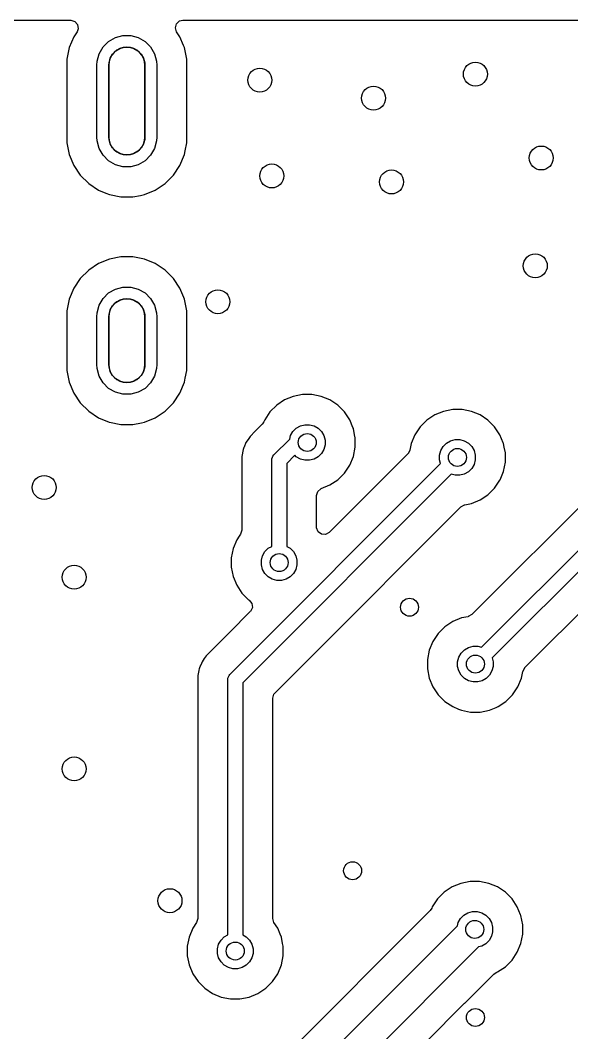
# Model space of a CAD drawing. Extents: x 2.03 to 8.88, y -5.74 to -2.97.
# Drawn here: x 7.358 to 7.721, y -3.638 to -2.972 of the extents above; entities that cross this region are included whole.
import ezdxf

# ---------------------------------------------------------------- set-up
doc = ezdxf.new("R2010")
doc.units = 0
doc.header["$MEASUREMENT"] = 0
doc.layers.add('BLACK', color=7, linetype='CONTINUOUS')

msp = doc.modelspace()

# ---------------------------------------------------------------- linework, layer by layer
at = {"layer": 'BLACK', "linetype": 'CONTINUOUS'}
for p, q in [((3.50126, -2.97246), (7.39156, -2.97246)), ((7.39156, -2.97246), (7.3942, -2.97324)), ((7.3942, -2.97324), (7.396, -2.97531)), ((7.46026, -2.97743), (7.46098, -2.97478)), ((7.46098, -2.97478), (7.46303, -2.97294)), ((7.46303, -2.97294), (7.46514, -2.97246)), ((7.46514, -2.97246), (7.73171, -2.97246)), ((7.39562, -2.98005), (7.39344, -2.98331)), ((7.39639, -2.97804), (7.39562, -2.98005)), ((7.396, -2.97531), (7.39639, -2.97804)), ((7.46108, -2.98005), (7.46026, -2.97743)), ((7.46325, -2.98331), (7.46108, -2.98005)), ((7.39344, -2.98331), (7.39047, -2.99048)), ((7.39344, -2.98331), (7.39344, -2.98331)), ((7.41273, -2.98998), (7.41636, -2.98635)), ((7.41636, -2.98635), (7.42081, -2.98378)), ((7.42081, -2.98378), (7.42578, -2.98245)), ((7.42578, -2.98245), (7.43092, -2.98245)), ((7.43092, -2.98245), (7.43588, -2.98378)), ((7.43588, -2.98378), (7.44033, -2.98635)), ((7.44033, -2.98635), (7.44396, -2.98998)), ((7.46561, -2.98901), (7.46325, -2.98331)), ((7.46325, -2.98331), (7.46325, -2.98331)), ((7.39047, -2.99048), (7.38896, -2.99809)), ((7.39047, -2.99048), (7.39047, -2.99048)), ((7.40883, -2.9994), (7.41016, -2.99444)), ((7.41016, -2.99444), (7.41273, -2.98998)), ((7.41743, -2.99745), (7.41898, -2.99478)), ((7.41898, -2.99478), (7.42116, -2.9926)), ((7.42116, -2.9926), (7.42383, -2.99106)), ((7.42383, -2.99106), (7.4268, -2.99026)), ((7.4268, -2.99026), (7.42989, -2.99026)), ((7.42989, -2.99026), (7.43287, -2.99106)), ((7.43287, -2.99106), (7.43554, -2.9926)), ((7.43554, -2.9926), (7.43772, -2.99478)), ((7.43772, -2.99478), (7.43926, -2.99745)), ((7.44396, -2.98998), (7.44653, -2.99444)), ((7.44653, -2.99444), (7.44786, -2.9994)), ((7.46622, -2.99048), (7.46561, -2.98901)), ((7.46774, -2.99809), (7.46622, -2.99048)), ((7.46622, -2.99048), (7.46622, -2.99048)), ((7.46622, -2.99048), (7.46622, -2.99048)), ((7.38896, -2.99809), (7.38896, -2.99809)), ((7.38896, -2.99809), (7.38896, -3.05309)), ((7.40866, -3.00197), (7.40883, -2.9994)), ((7.41654, -3.00197), (7.41664, -3.00043)), ((7.41664, -3.00043), (7.41743, -2.99745)), ((7.43926, -2.99745), (7.44006, -3.00043)), ((7.44006, -3.00043), (7.44016, -3.00197)), ((7.44786, -2.9994), (7.44803, -3.00197)), ((7.46774, -3.05309), (7.46774, -2.99809)), ((7.40866, -3.04921), (7.40866, -3.00197)), ((7.41654, -3.04921), (7.41654, -3.00197)), ((7.44016, -3.00197), (7.44016, -3.04921)), ((7.44803, -3.00197), (7.44803, -3.04921)), ((7.38896, -3.05309), (7.38896, -3.05309)), ((7.38896, -3.05309), (7.38896, -3.05309)), ((7.38896, -3.05309), (7.39047, -3.0607)), ((7.40883, -3.05178), (7.40866, -3.04921)), ((7.41016, -3.05675), (7.40883, -3.05178)), ((7.41664, -3.05075), (7.41654, -3.04921)), ((7.41743, -3.05373), (7.41664, -3.05075)), ((7.41898, -3.0564), (7.41743, -3.05373)), ((7.43926, -3.05373), (7.43772, -3.0564)), ((7.44006, -3.05075), (7.43926, -3.05373)), ((7.44016, -3.04921), (7.44006, -3.05075)), ((7.44786, -3.05178), (7.44653, -3.05675)), ((7.44803, -3.04921), (7.44786, -3.05178)), ((7.46672, -3.05821), (7.46774, -3.05309)), ((7.39047, -3.0607), (7.39047, -3.0607)), ((7.39047, -3.0607), (7.39344, -3.06787)), ((7.41273, -3.0612), (7.41016, -3.05675)), ((7.41636, -3.06483), (7.41273, -3.0612)), ((7.42116, -3.05858), (7.41898, -3.0564)), ((7.42383, -3.06012), (7.42116, -3.05858)), ((7.4268, -3.06092), (7.42383, -3.06012)), ((7.42989, -3.06092), (7.4268, -3.06092)), ((7.43287, -3.06012), (7.42989, -3.06092)), ((7.43554, -3.05858), (7.43287, -3.06012)), ((7.43772, -3.0564), (7.43554, -3.05858)), ((7.44396, -3.0612), (7.44033, -3.06483)), ((7.44653, -3.05675), (7.44396, -3.0612)), ((7.46325, -3.06787), (7.46622, -3.0607)), ((7.46622, -3.0607), (7.46672, -3.05821)), ((7.39344, -3.06787), (7.39344, -3.06787)), ((7.39344, -3.06787), (7.39775, -3.07432)), ((7.42081, -3.0674), (7.41636, -3.06483)), ((7.42578, -3.06873), (7.42081, -3.0674)), ((7.43588, -3.0674), (7.43092, -3.06873)), ((7.44033, -3.06483), (7.43588, -3.0674)), ((7.45894, -3.07432), (7.46325, -3.06787)), ((7.39775, -3.07432), (7.39775, -3.07432)), ((7.39775, -3.07432), (7.40324, -3.07981)), ((7.43092, -3.06873), (7.42578, -3.06873)), ((7.45346, -3.07981), (7.45894, -3.07432)), ((7.40324, -3.07981), (7.40324, -3.07981)), ((7.40324, -3.07981), (7.40969, -3.08412)), ((7.447, -3.08412), (7.45346, -3.07981)), ((7.40969, -3.08412), (7.40969, -3.08412)), ((7.40969, -3.08412), (7.41446, -3.0861)), ((7.41446, -3.0861), (7.41686, -3.08709)), ((7.41686, -3.08709), (7.41686, -3.08709)), ((7.41686, -3.08709), (7.41686, -3.08709)), ((7.41686, -3.08709), (7.42447, -3.0886)), ((7.43223, -3.0886), (7.43735, -3.08758)), ((7.43735, -3.08758), (7.43984, -3.08709)), ((7.43984, -3.08709), (7.447, -3.08412)), ((7.42447, -3.0886), (7.42447, -3.0886)), ((7.42447, -3.0886), (7.43223, -3.0886)), ((7.66155, -3.38464), (7.95485, -3.09134)), ((7.96877, -3.09134), (7.66851, -3.3916)), ((7.40969, -3.13242), (7.40324, -3.13673)), ((7.41686, -3.12945), (7.40969, -3.13242)), ((7.40969, -3.13242), (7.40969, -3.13242)), ((7.42447, -3.12793), (7.41686, -3.12945)), ((7.41686, -3.12945), (7.41686, -3.12945)), ((7.43223, -3.12793), (7.42447, -3.12793)), ((7.42447, -3.12793), (7.42447, -3.12793)), ((7.43984, -3.12945), (7.43223, -3.12793)), ((7.43223, -3.12793), (7.43223, -3.12793)), ((7.447, -3.13242), (7.43984, -3.12945)), ((7.43984, -3.12945), (7.43984, -3.12945)), ((7.45346, -3.13673), (7.447, -3.13242)), ((7.447, -3.13242), (7.447, -3.13242)), ((7.40324, -3.13673), (7.39775, -3.14221)), ((7.40324, -3.13673), (7.40324, -3.13673)), ((7.45894, -3.14221), (7.45346, -3.13673)), ((7.45346, -3.13673), (7.45346, -3.13673)), ((7.39775, -3.14221), (7.39344, -3.14866)), ((7.39775, -3.14221), (7.39775, -3.14221)), ((7.42081, -3.14914), (7.42578, -3.14781)), ((7.42578, -3.14781), (7.43092, -3.14781)), ((7.43092, -3.14781), (7.43588, -3.14914)), ((7.46325, -3.14866), (7.45894, -3.14221)), ((7.45894, -3.14221), (7.45894, -3.14221)), ((7.39344, -3.14867), (7.39047, -3.15583)), ((7.39344, -3.14866), (7.39344, -3.14867)), ((7.41273, -3.15534), (7.41636, -3.15171)), ((7.41636, -3.15171), (7.42081, -3.14914)), ((7.43588, -3.14914), (7.44033, -3.15171)), ((7.44033, -3.15171), (7.44396, -3.15534)), ((7.46325, -3.14867), (7.46325, -3.14866)), ((7.46573, -3.15465), (7.46325, -3.14867)), ((7.39047, -3.15583), (7.38896, -3.16344)), ((7.39047, -3.15583), (7.39047, -3.15583)), ((7.40883, -3.16475), (7.41016, -3.15979)), ((7.41016, -3.15979), (7.41273, -3.15534)), ((7.41743, -3.1628), (7.41898, -3.16013)), ((7.41898, -3.16013), (7.42116, -3.15795)), ((7.42116, -3.15795), (7.42383, -3.15641)), ((7.42383, -3.15641), (7.4268, -3.15561)), ((7.4268, -3.15561), (7.42989, -3.15561)), ((7.42989, -3.15561), (7.43287, -3.15641)), ((7.43287, -3.15641), (7.43554, -3.15795)), ((7.43554, -3.15795), (7.43772, -3.16013)), ((7.43772, -3.16013), (7.43926, -3.1628)), ((7.44396, -3.15534), (7.44653, -3.15979)), ((7.44653, -3.15979), (7.44786, -3.16475)), ((7.46622, -3.15583), (7.46573, -3.15465)), ((7.46774, -3.16344), (7.46622, -3.15583)), ((7.46622, -3.15583), (7.46622, -3.15583)), ((7.46622, -3.15583), (7.46622, -3.15583)), ((7.38896, -3.16344), (7.38896, -3.16344)), ((7.38896, -3.16344), (7.38896, -3.2027)), ((7.40866, -3.16732), (7.40883, -3.16475)), ((7.40866, -3.19882), (7.40866, -3.16732)), ((7.41654, -3.16732), (7.41664, -3.16578)), ((7.41654, -3.19882), (7.41654, -3.16732)), ((7.41664, -3.16578), (7.41743, -3.1628)), ((7.43926, -3.1628), (7.44006, -3.16578)), ((7.44006, -3.16578), (7.44016, -3.16732)), ((7.44016, -3.16732), (7.44016, -3.19882)), ((7.44786, -3.16475), (7.44803, -3.16732)), ((7.44803, -3.16732), (7.44803, -3.19882)), ((7.46774, -3.2027), (7.46774, -3.16344)), ((7.68999, -3.39799), (7.9219, -3.16607)), ((7.40883, -3.20139), (7.40866, -3.19882)), ((7.41664, -3.20036), (7.41654, -3.19882)), ((7.41743, -3.20334), (7.41664, -3.20036)), ((7.44006, -3.20036), (7.43926, -3.20334)), ((7.44016, -3.19882), (7.44006, -3.20036)), ((7.44803, -3.19882), (7.44786, -3.20139)), ((7.38896, -3.2027), (7.38896, -3.2027)), ((7.38896, -3.2027), (7.38896, -3.2027)), ((7.38896, -3.2027), (7.39047, -3.21031)), ((7.41016, -3.20635), (7.40883, -3.20139)), ((7.41273, -3.2108), (7.41016, -3.20635)), ((7.41898, -3.20601), (7.41743, -3.20334)), ((7.42116, -3.20819), (7.41898, -3.20601)), ((7.43772, -3.20601), (7.43554, -3.20819)), ((7.43926, -3.20334), (7.43772, -3.20601)), ((7.44653, -3.20635), (7.44396, -3.2108)), ((7.44786, -3.20139), (7.44653, -3.20635)), ((7.46622, -3.21031), (7.46675, -3.20767)), ((7.46675, -3.20767), (7.46774, -3.2027)), ((7.39047, -3.21031), (7.39047, -3.21031)), ((7.39047, -3.21031), (7.39344, -3.21748)), ((7.41636, -3.21444), (7.41273, -3.2108)), ((7.42081, -3.21701), (7.41636, -3.21444)), ((7.42383, -3.20973), (7.42116, -3.20819)), ((7.4268, -3.21053), (7.42383, -3.20973)), ((7.42989, -3.21053), (7.4268, -3.21053)), ((7.43287, -3.20973), (7.42989, -3.21053)), ((7.43554, -3.20819), (7.43287, -3.20973)), ((7.44033, -3.21444), (7.43588, -3.21701)), ((7.44396, -3.2108), (7.44033, -3.21444)), ((7.46325, -3.21748), (7.46622, -3.21031)), ((7.39344, -3.21748), (7.39344, -3.21748)), ((7.39344, -3.21748), (7.39775, -3.22393)), ((7.42578, -3.21834), (7.42081, -3.21701)), ((7.43092, -3.21834), (7.42578, -3.21834)), ((7.43588, -3.21701), (7.43092, -3.21834)), ((7.45894, -3.22393), (7.46325, -3.21748)), ((7.53774, -3.2197), (7.532, -3.22207)), ((7.54383, -3.21848), (7.53774, -3.2197)), ((7.53774, -3.2197), (7.53774, -3.2197)), ((7.55004, -3.21848), (7.54383, -3.21848)), ((7.54383, -3.21848), (7.54383, -3.21848)), ((7.55613, -3.2197), (7.55004, -3.21848)), ((7.55004, -3.21848), (7.55004, -3.21848)), ((7.56186, -3.22207), (7.55613, -3.2197)), ((7.55613, -3.2197), (7.55613, -3.2197)), ((7.39775, -3.22393), (7.39775, -3.22393)), ((7.39775, -3.22393), (7.40324, -3.22941)), ((7.45346, -3.22941), (7.45894, -3.22393)), ((7.52684, -3.22552), (7.52245, -3.22991)), ((7.532, -3.22207), (7.52684, -3.22552)), ((7.52684, -3.22552), (7.52684, -3.22552)), ((7.532, -3.22207), (7.532, -3.22207)), ((7.56702, -3.22552), (7.56186, -3.22207)), ((7.56186, -3.22207), (7.56186, -3.22207)), ((7.57141, -3.22991), (7.56702, -3.22552)), ((7.56702, -3.22552), (7.56702, -3.22552)), ((7.40324, -3.22941), (7.40324, -3.22941)), ((7.40324, -3.22941), (7.40969, -3.23373)), ((7.40969, -3.23373), (7.40969, -3.23373)), ((7.40969, -3.23373), (7.41677, -3.23666)), ((7.43984, -3.23669), (7.447, -3.23373)), ((7.447, -3.23373), (7.45346, -3.22941)), ((7.52245, -3.22991), (7.519, -3.23507)), ((7.52245, -3.22991), (7.52245, -3.22991)), ((7.57486, -3.23507), (7.57141, -3.22991)), ((7.57141, -3.22991), (7.57141, -3.22991)), ((7.63074, -3.23191), (7.62558, -3.23536)), ((7.63648, -3.22954), (7.63074, -3.23191)), ((7.63074, -3.23191), (7.63074, -3.23191)), ((7.64257, -3.22833), (7.63648, -3.22954)), ((7.63648, -3.22954), (7.63648, -3.22954)), ((7.64877, -3.22833), (7.64257, -3.22833)), ((7.64257, -3.22833), (7.64257, -3.22833)), ((7.65486, -3.22954), (7.64877, -3.22833)), ((7.64877, -3.22833), (7.64877, -3.22833)), ((7.6606, -3.23191), (7.65486, -3.22954)), ((7.65486, -3.22954), (7.65486, -3.22954)), ((7.66576, -3.23536), (7.6606, -3.23191)), ((7.6606, -3.23191), (7.6606, -3.23191)), ((7.41677, -3.23666), (7.41686, -3.23669)), ((7.41686, -3.23669), (7.41686, -3.23669)), ((7.41686, -3.23669), (7.41686, -3.23669)), ((7.41686, -3.23669), (7.42447, -3.23821)), ((7.42447, -3.23821), (7.42447, -3.23821)), ((7.42447, -3.23821), (7.43223, -3.23821)), ((7.43223, -3.23821), (7.43793, -3.23707)), ((7.43793, -3.23707), (7.43984, -3.23669)), ((7.5174, -3.23797), (7.51279, -3.24258)), ((7.51823, -3.23686), (7.5174, -3.23797)), ((7.51828, -3.23666), (7.51823, -3.23686)), ((7.51846, -3.23639), (7.51828, -3.23666)), ((7.519, -3.23507), (7.51846, -3.23639)), ((7.519, -3.23507), (7.519, -3.23507)), ((7.53756, -3.24281), (7.53974, -3.24063)), ((7.53974, -3.24063), (7.54241, -3.23909)), ((7.54241, -3.23909), (7.54539, -3.23829)), ((7.54539, -3.23829), (7.54847, -3.23829)), ((7.54847, -3.23829), (7.55145, -3.23909)), ((7.55145, -3.23909), (7.55412, -3.24063)), ((7.55412, -3.24063), (7.5563, -3.24281)), ((7.57694, -3.2401), (7.57486, -3.23507)), ((7.57486, -3.23507), (7.57486, -3.23507)), ((7.57724, -3.24081), (7.57694, -3.2401)), ((7.57805, -3.24491), (7.57724, -3.24081)), ((7.62119, -3.23975), (7.61774, -3.24491)), ((7.62558, -3.23536), (7.62119, -3.23975)), ((7.62119, -3.23975), (7.62119, -3.23975)), ((7.62558, -3.23536), (7.62558, -3.23536)), ((7.67015, -3.23975), (7.66576, -3.23536)), ((7.66576, -3.23536), (7.66576, -3.23536)), ((7.6736, -3.24491), (7.67015, -3.23975)), ((7.67015, -3.23975), (7.67015, -3.23975)), ((7.50936, -3.24601), (7.50802, -3.24801)), ((7.51279, -3.24258), (7.50936, -3.24601)), ((7.51279, -3.24258), (7.51279, -3.24258)), ((7.51279, -3.24258), (7.51279, -3.24258)), ((7.51279, -3.24258), (7.51279, -3.24258)), ((7.53539, -3.24785), (7.53602, -3.24548)), ((7.53602, -3.24548), (7.53756, -3.24281)), ((7.5563, -3.24281), (7.55784, -3.24548)), ((7.55784, -3.24548), (7.55864, -3.24846)), ((7.57845, -3.2469), (7.57805, -3.24491)), ((7.57845, -3.2531), (7.57845, -3.2469)), ((7.57845, -3.2469), (7.57845, -3.2469)), ((7.57845, -3.2469), (7.57845, -3.2469)), ((7.61774, -3.24491), (7.61536, -3.25065)), ((7.61774, -3.24491), (7.61774, -3.24491)), ((7.77178, -3.24654), (7.65517, -3.36316)), ((7.67577, -3.25015), (7.6736, -3.24491)), ((7.6736, -3.24491), (7.6736, -3.24491)), ((7.50532, -3.2533), (7.50481, -3.25452)), ((7.5054, -3.2531), (7.50532, -3.2533)), ((7.50532, -3.2533), (7.50532, -3.2533)), ((7.50667, -3.25004), (7.5054, -3.2531)), ((7.50802, -3.24801), (7.50667, -3.25004)), ((7.52501, -3.25822), (7.53539, -3.24785)), ((7.55864, -3.25154), (7.55784, -3.25452)), ((7.55864, -3.24846), (7.55864, -3.25154)), ((7.57724, -3.25919), (7.57845, -3.2531)), ((7.61536, -3.25065), (7.61449, -3.25503)), ((7.61536, -3.25065), (7.61536, -3.25065)), ((7.63476, -3.25532), (7.6363, -3.25265)), ((7.6363, -3.25265), (7.63848, -3.25047)), ((7.63848, -3.25047), (7.64115, -3.24893)), ((7.64115, -3.24893), (7.64413, -3.24813)), ((7.64413, -3.24813), (7.64721, -3.24813)), ((7.64721, -3.24813), (7.65019, -3.24893)), ((7.65019, -3.24893), (7.65286, -3.25047)), ((7.65286, -3.25047), (7.65504, -3.25265)), ((7.65504, -3.25265), (7.65658, -3.25532)), ((7.67597, -3.25065), (7.67577, -3.25015)), ((7.67646, -3.25308), (7.67597, -3.25065)), ((7.67718, -3.25674), (7.67646, -3.25308)), ((7.50481, -3.25452), (7.50387, -3.25928)), ((7.50387, -3.25928), (7.50387, -3.30759)), ((7.50481, -3.25452), (7.50481, -3.25452)), ((7.52357, -3.2617), (7.52367, -3.26074)), ((7.52367, -3.26074), (7.52369, -3.26068)), ((7.52369, -3.26068), (7.5241, -3.25969)), ((7.5241, -3.25969), (7.5244, -3.25897)), ((7.5244, -3.25897), (7.52501, -3.25822)), ((7.5244, -3.25897), (7.5244, -3.25897)), ((7.53876, -3.25839), (7.53341, -3.26374)), ((7.53974, -3.25937), (7.53876, -3.25839)), ((7.54241, -3.26091), (7.53974, -3.25937)), ((7.54539, -3.26171), (7.54241, -3.26091)), ((7.55145, -3.26091), (7.54847, -3.26171)), ((7.55412, -3.25937), (7.55145, -3.26091)), ((7.5563, -3.25719), (7.55412, -3.25937)), ((7.55784, -3.25452), (7.5563, -3.25719)), ((7.61316, -3.25753), (7.56145, -3.30923)), ((7.57486, -3.26493), (7.57724, -3.25919)), ((7.61322, -3.25747), (7.61316, -3.25753)), ((7.61449, -3.25503), (7.61322, -3.25747)), ((7.63396, -3.2583), (7.63476, -3.25532)), ((7.63396, -3.26138), (7.63396, -3.2583)), ((7.65658, -3.25532), (7.65738, -3.2583)), ((7.65738, -3.2583), (7.65738, -3.26138)), ((7.67718, -3.25674), (7.67718, -3.25674)), ((7.67718, -3.26295), (7.67718, -3.25674)), ((7.67718, -3.25674), (7.67718, -3.25674)), ((7.49613, -3.40243), (7.63464, -3.26391)), ((7.52357, -3.31826), (7.52357, -3.2617)), ((7.53341, -3.26374), (7.53341, -3.31826)), ((7.54847, -3.26171), (7.54539, -3.26171)), ((7.57141, -3.27009), (7.57486, -3.26493)), ((7.63464, -3.26391), (7.63396, -3.26138)), ((7.65504, -3.26703), (7.65286, -3.26921)), ((7.65658, -3.26436), (7.65504, -3.26703)), ((7.65738, -3.26138), (7.65658, -3.26436)), ((7.67597, -3.26904), (7.67718, -3.26295)), ((7.6416, -3.27087), (7.50453, -3.40794)), ((7.56702, -3.27448), (7.57141, -3.27009)), ((7.64413, -3.27155), (7.6416, -3.27087)), ((7.64721, -3.27155), (7.64413, -3.27155)), ((7.65019, -3.27075), (7.64721, -3.27155)), ((7.65286, -3.26921), (7.65019, -3.27075)), ((7.67372, -3.27448), (7.67461, -3.27232)), ((7.67461, -3.27232), (7.67597, -3.26904)), ((7.55389, -3.28217), (7.55597, -3.28037)), ((7.55597, -3.28037), (7.55613, -3.2803)), ((7.55613, -3.2803), (7.56186, -3.27793)), ((7.56186, -3.27793), (7.56702, -3.27448)), ((7.66576, -3.28432), (7.67015, -3.27993)), ((7.67015, -3.27993), (7.6736, -3.27477)), ((7.6736, -3.27477), (7.67372, -3.27448)), ((7.55312, -3.28481), (7.55389, -3.28217)), ((7.55312, -3.30578), (7.55312, -3.28481)), ((7.6606, -3.28777), (7.66576, -3.28432)), ((7.54777, -3.39257), (7.64798, -3.29235)), ((7.64798, -3.29235), (7.6504, -3.29104)), ((7.6504, -3.29104), (7.65048, -3.29102)), ((7.65048, -3.29102), (7.65486, -3.29015)), ((7.65486, -3.29015), (7.6606, -3.28777)), ((7.50387, -3.30759), (7.50309, -3.31023)), ((7.55313, -3.30613), (7.55312, -3.30578)), ((7.55409, -3.30871), (7.55313, -3.30613)), ((7.50056, -3.31401), (7.49819, -3.31975)), ((7.50223, -3.31153), (7.50056, -3.31401)), ((7.50056, -3.31401), (7.50056, -3.31401)), ((7.50305, -3.3103), (7.50223, -3.31153)), ((7.50309, -3.31023), (7.50305, -3.3103)), ((7.55629, -3.31035), (7.55409, -3.30871)), ((7.55904, -3.31055), (7.55629, -3.31035)), ((7.56145, -3.30923), (7.55904, -3.31055)), ((7.49819, -3.31975), (7.49698, -3.32584)), ((7.49819, -3.31975), (7.49819, -3.31975)), ((7.51912, -3.32175), (7.5213, -3.31957)), ((7.5213, -3.31957), (7.52357, -3.31826)), ((7.53341, -3.31826), (7.53568, -3.31957)), ((7.53568, -3.31957), (7.53786, -3.32175)), ((7.49698, -3.32584), (7.49698, -3.33204)), ((7.51678, -3.3274), (7.51758, -3.32442)), ((7.51678, -3.33048), (7.51678, -3.3274)), ((7.51758, -3.32442), (7.51912, -3.32175)), ((7.53786, -3.32175), (7.53941, -3.32442)), ((7.53941, -3.32442), (7.5402, -3.3274)), ((7.5402, -3.3274), (7.5402, -3.33048)), ((7.49698, -3.33204), (7.49819, -3.33813)), ((7.51758, -3.33346), (7.51678, -3.33048)), ((7.51912, -3.33613), (7.51758, -3.33346)), ((7.53941, -3.33346), (7.53786, -3.33613)), ((7.5402, -3.33048), (7.53941, -3.33346)), ((7.49819, -3.33813), (7.49819, -3.33813)), ((7.49819, -3.33813), (7.50056, -3.34387)), ((7.5213, -3.33831), (7.51912, -3.33613)), ((7.52397, -3.33985), (7.5213, -3.33831)), ((7.52695, -3.34065), (7.52397, -3.33985)), ((7.53003, -3.34065), (7.52695, -3.34065)), ((7.53301, -3.33985), (7.53003, -3.34065)), ((7.53568, -3.33831), (7.53301, -3.33985)), ((7.53786, -3.33613), (7.53568, -3.33831)), ((7.50056, -3.34387), (7.50056, -3.34387)), ((7.50056, -3.34387), (7.50401, -3.34903)), ((7.50401, -3.34903), (7.50401, -3.34903)), ((7.50401, -3.34903), (7.5084, -3.35342)), ((7.5084, -3.35342), (7.5084, -3.35342)), ((7.5084, -3.35342), (7.5084, -3.35342)), ((7.5084, -3.35342), (7.50877, -3.35367)), ((7.50877, -3.35367), (7.51053, -3.35578)), ((7.51088, -3.35851), (7.50969, -3.36099)), ((7.51053, -3.35578), (7.51088, -3.35851)), ((7.50951, -3.36118), (7.49581, -3.37487)), ((7.50969, -3.36099), (7.50951, -3.36118)), ((7.64829, -3.36536), (7.64255, -3.36774)), ((7.65267, -3.36449), (7.64829, -3.36536)), ((7.64829, -3.36536), (7.64829, -3.36536)), ((7.65275, -3.36448), (7.65267, -3.36449)), ((7.65517, -3.36316), (7.65275, -3.36448)), ((7.63739, -3.37119), (7.633, -3.37558)), ((7.64255, -3.36774), (7.63739, -3.37119)), ((7.63739, -3.37119), (7.63739, -3.37119)), ((7.64255, -3.36774), (7.64255, -3.36774)), ((7.49581, -3.37487), (7.48391, -3.38678)), ((7.62955, -3.38074), (7.62718, -3.38648)), ((7.633, -3.37558), (7.62955, -3.38074)), ((7.62955, -3.38074), (7.62955, -3.38074)), ((7.633, -3.37558), (7.633, -3.37558)), ((7.48391, -3.38678), (7.48292, -3.38776)), ((7.48391, -3.38678), (7.48391, -3.38678)), ((7.62718, -3.38648), (7.62596, -3.39257)), ((7.62718, -3.38648), (7.62718, -3.38648)), ((7.64811, -3.38848), (7.65029, -3.3863)), ((7.65029, -3.3863), (7.65296, -3.38476)), ((7.65296, -3.38476), (7.65594, -3.38396)), ((7.65594, -3.38396), (7.65902, -3.38396)), ((7.65902, -3.38396), (7.66155, -3.38464)), ((7.47923, -3.39208), (7.47778, -3.39424)), ((7.48048, -3.39021), (7.47923, -3.39208)), ((7.47923, -3.39208), (7.47923, -3.39208)), ((7.48292, -3.38776), (7.48048, -3.39021)), ((7.52566, -3.41468), (7.54777, -3.39257)), ((7.62596, -3.39257), (7.62596, -3.39877)), ((7.64577, -3.39413), (7.64657, -3.39115)), ((7.64577, -3.39721), (7.64577, -3.39413)), ((7.64657, -3.39115), (7.64811, -3.38848)), ((7.66851, -3.3916), (7.66919, -3.39413)), ((7.66919, -3.39413), (7.66919, -3.39721)), ((7.47569, -3.39991), (7.47505, -3.40314)), ((7.47575, -3.39959), (7.47569, -3.39991)), ((7.47569, -3.39991), (7.47569, -3.39991)), ((7.47593, -3.39872), (7.47575, -3.39959)), ((7.47687, -3.39645), (7.47593, -3.39872)), ((7.47693, -3.39631), (7.47687, -3.39645)), ((7.47778, -3.39424), (7.47693, -3.39631)), ((7.47778, -3.39424), (7.47778, -3.39424)), ((7.62596, -3.39877), (7.62718, -3.40486)), ((7.64657, -3.40019), (7.64577, -3.39721)), ((7.64811, -3.40286), (7.64657, -3.40019)), ((7.66839, -3.40019), (7.66685, -3.40286)), ((7.66919, -3.39721), (7.66839, -3.40019)), ((7.68778, -3.40486), (7.68866, -3.40048)), ((7.68866, -3.40048), (7.68993, -3.39805)), ((7.68993, -3.39805), (7.68999, -3.39799)), ((7.47505, -3.40314), (7.47498, -3.40348)), ((7.47498, -3.40348), (7.47498, -3.5629)), ((7.47505, -3.40314), (7.47505, -3.40314)), ((7.49469, -3.40591), (7.49478, -3.40495)), ((7.49469, -3.57357), (7.49469, -3.40591)), ((7.49478, -3.40495), (7.49551, -3.40317)), ((7.49551, -3.40317), (7.49613, -3.40243)), ((7.49551, -3.40317), (7.49551, -3.40317)), ((7.62718, -3.40486), (7.62718, -3.40486)), ((7.62718, -3.40486), (7.62955, -3.4106)), ((7.65029, -3.40504), (7.64811, -3.40286)), ((7.65296, -3.40658), (7.65029, -3.40504)), ((7.65594, -3.40738), (7.65296, -3.40658)), ((7.65902, -3.40738), (7.65594, -3.40738)), ((7.662, -3.40658), (7.65902, -3.40738)), ((7.66467, -3.40504), (7.662, -3.40658)), ((7.66685, -3.40286), (7.66467, -3.40504)), ((7.68541, -3.4106), (7.68778, -3.40486)), ((7.50453, -3.40794), (7.50453, -3.57357)), ((7.62955, -3.4106), (7.62955, -3.4106)), ((7.62955, -3.4106), (7.633, -3.41576)), ((7.68196, -3.41576), (7.68541, -3.4106)), ((7.52423, -3.41813), (7.52501, -3.41549)), ((7.52423, -3.5629), (7.52423, -3.41813)), ((7.52501, -3.41549), (7.52566, -3.41468)), ((7.633, -3.41576), (7.633, -3.41576)), ((7.633, -3.41576), (7.63739, -3.42015)), ((7.63739, -3.42015), (7.63739, -3.42015)), ((7.63739, -3.42015), (7.64255, -3.4236)), ((7.67241, -3.4236), (7.67757, -3.42015)), ((7.67757, -3.42015), (7.68196, -3.41576)), ((7.64255, -3.4236), (7.64255, -3.4236)), ((7.64255, -3.4236), (7.64636, -3.42518)), ((7.64636, -3.42518), (7.64829, -3.42597)), ((7.64829, -3.42597), (7.65418, -3.42715)), ((7.65418, -3.42715), (7.65438, -3.42719)), ((7.65438, -3.42719), (7.65438, -3.42719)), ((7.65438, -3.42719), (7.65438, -3.42719)), ((7.65438, -3.42719), (7.66058, -3.42719)), ((7.66058, -3.42719), (7.66667, -3.42597)), ((7.66058, -3.42719), (7.66058, -3.42719)), ((7.66667, -3.42597), (7.67111, -3.42414)), ((7.67111, -3.42414), (7.67241, -3.4236)), ((7.67241, -3.4236), (7.67241, -3.4236)), ((7.67241, -3.4236), (7.67241, -3.4236)), ((7.64789, -3.53977), (7.64216, -3.54215)), ((7.65398, -3.53856), (7.64789, -3.53977)), ((7.64789, -3.53977), (7.64789, -3.53977)), ((7.66019, -3.53856), (7.65398, -3.53856)), ((7.65398, -3.53856), (7.65398, -3.53856)), ((7.66628, -3.53977), (7.66019, -3.53856)), ((7.66019, -3.53856), (7.66019, -3.53856)), ((7.67201, -3.54215), (7.66628, -3.53977)), ((7.66628, -3.53977), (7.66628, -3.53977)), ((7.637, -3.5456), (7.63261, -3.54999)), ((7.64216, -3.54215), (7.637, -3.5456)), ((7.637, -3.5456), (7.637, -3.5456)), ((7.64216, -3.54215), (7.64216, -3.54215)), ((7.67202, -3.54215), (7.67201, -3.54215)), ((7.67718, -3.5456), (7.67202, -3.54215)), ((7.68157, -3.54999), (7.67718, -3.5456)), ((7.67718, -3.5456), (7.67718, -3.5456)), ((7.63261, -3.54999), (7.62916, -3.55515)), ((7.63261, -3.54999), (7.63261, -3.54999)), ((7.68502, -3.55515), (7.68157, -3.54999)), ((7.68157, -3.54999), (7.68157, -3.54999)), ((7.62771, -3.55767), (7.5199, -3.66548)), ((7.62877, -3.55608), (7.62771, -3.55767)), ((7.62916, -3.55515), (7.62877, -3.55608)), ((7.62916, -3.55515), (7.62916, -3.55515)), ((7.6499, -3.56071), (7.65257, -3.55917)), ((7.65257, -3.55917), (7.65554, -3.55837)), ((7.65554, -3.55837), (7.65863, -3.55837)), ((7.65863, -3.55837), (7.66161, -3.55917)), ((7.66161, -3.55917), (7.66428, -3.56071)), ((7.68724, -3.56053), (7.68502, -3.55515)), ((7.68502, -3.55515), (7.68502, -3.55515)), ((7.47416, -3.56561), (7.47168, -3.56932)), ((7.47421, -3.56554), (7.47416, -3.56561)), ((7.47498, -3.5629), (7.47421, -3.56554)), ((7.52423, -3.56299), (7.52423, -3.5629)), ((7.52506, -3.56561), (7.52423, -3.56299)), ((7.52754, -3.56932), (7.52506, -3.56561)), ((7.64562, -3.56762), (7.64617, -3.56556)), ((7.64617, -3.56556), (7.64772, -3.56289)), ((7.64772, -3.56289), (7.6499, -3.56071)), ((7.66428, -3.56071), (7.66646, -3.56289)), ((7.66646, -3.56289), (7.668, -3.56556)), ((7.668, -3.56556), (7.6688, -3.56854)), ((7.68739, -3.56089), (7.68724, -3.56053)), ((7.68801, -3.56398), (7.68739, -3.56089)), ((7.6886, -3.56697), (7.68801, -3.56398)), ((7.6886, -3.57318), (7.6886, -3.56697)), ((7.6886, -3.56697), (7.6886, -3.56697)), ((7.6886, -3.56697), (7.6886, -3.56697)), ((7.47168, -3.56932), (7.4693, -3.57506)), ((7.47168, -3.56932), (7.47168, -3.56932)), ((7.49242, -3.57488), (7.49469, -3.57357)), ((7.50453, -3.57357), (7.5068, -3.57488)), ((7.52663, -3.68661), (7.64562, -3.56762)), ((7.52913, -3.57318), (7.52754, -3.56932)), ((7.52754, -3.56932), (7.52754, -3.56932)), ((7.52754, -3.56932), (7.52754, -3.56932)), ((7.52991, -3.57506), (7.52913, -3.57318)), ((7.6688, -3.57162), (7.668, -3.5746)), ((7.6688, -3.56854), (7.6688, -3.57162)), ((7.68739, -3.57927), (7.6886, -3.57318)), ((7.4693, -3.57506), (7.46809, -3.58115)), ((7.4693, -3.57506), (7.4693, -3.57506)), ((7.4879, -3.58271), (7.48869, -3.57973)), ((7.48869, -3.57973), (7.49024, -3.57706)), ((7.49024, -3.57706), (7.49242, -3.57488)), ((7.5068, -3.57488), (7.50898, -3.57706)), ((7.50898, -3.57706), (7.51052, -3.57973)), ((7.51052, -3.57973), (7.51132, -3.58271)), ((7.53075, -3.57927), (7.52991, -3.57506)), ((7.53112, -3.58115), (7.53075, -3.57927)), ((7.66428, -3.57945), (7.66161, -3.58099)), ((7.66646, -3.57727), (7.66428, -3.57945)), ((7.668, -3.5746), (7.66646, -3.57727)), ((7.68502, -3.58501), (7.68739, -3.57927)), ((7.46809, -3.58115), (7.46809, -3.58736)), ((7.4879, -3.58579), (7.4879, -3.58271)), ((7.48869, -3.58877), (7.4879, -3.58579)), ((7.51132, -3.58579), (7.51052, -3.58877)), ((7.51132, -3.58271), (7.51132, -3.58579)), ((7.53112, -3.58736), (7.53112, -3.58115)), ((7.53112, -3.58115), (7.53112, -3.58115)), ((7.53112, -3.58115), (7.53112, -3.58115)), ((7.65954, -3.58154), (7.53767, -3.70342)), ((7.66161, -3.58099), (7.65954, -3.58154)), ((7.68157, -3.59017), (7.68502, -3.58501)), ((7.46809, -3.58736), (7.4693, -3.59344)), ((7.4693, -3.59344), (7.4693, -3.59344)), ((7.4693, -3.59344), (7.47168, -3.59918)), ((7.49024, -3.59144), (7.48869, -3.58877)), ((7.49242, -3.59362), (7.49024, -3.59144)), ((7.49509, -3.59516), (7.49242, -3.59362)), ((7.5068, -3.59362), (7.50413, -3.59516)), ((7.50898, -3.59144), (7.5068, -3.59362)), ((7.51052, -3.58877), (7.50898, -3.59144)), ((7.52754, -3.59918), (7.52991, -3.59344)), ((7.52991, -3.59344), (7.53112, -3.58736)), ((7.67718, -3.59456), (7.68157, -3.59017)), ((7.47168, -3.59918), (7.47168, -3.59918)), ((7.47168, -3.59918), (7.47513, -3.60434)), ((7.49806, -3.59596), (7.49509, -3.59516)), ((7.50115, -3.59596), (7.49806, -3.59596)), ((7.50413, -3.59516), (7.50115, -3.59596)), ((7.52409, -3.60434), (7.52754, -3.59918)), ((7.65048, -3.61847), (7.6695, -3.59945)), ((7.6695, -3.59945), (7.67108, -3.59839)), ((7.67108, -3.59839), (7.67201, -3.59801)), ((7.67201, -3.59801), (7.67718, -3.59456)), ((7.47513, -3.60434), (7.47513, -3.60434)), ((7.47513, -3.60434), (7.47952, -3.60873)), ((7.5197, -3.60873), (7.52409, -3.60434)), ((7.47952, -3.60873), (7.47952, -3.60873)), ((7.47952, -3.60873), (7.48468, -3.61218)), ((7.48468, -3.61218), (7.48468, -3.61218)), ((7.48468, -3.61218), (7.49041, -3.61456)), ((7.5088, -3.61456), (7.51453, -3.61218)), ((7.51453, -3.61218), (7.5197, -3.60873)), ((7.49041, -3.61456), (7.49041, -3.61456)), ((7.49041, -3.61456), (7.4965, -3.61577)), ((7.4965, -3.61577), (7.4965, -3.61577)), ((7.4965, -3.61577), (7.4965, -3.61577)), ((7.4965, -3.61577), (7.50271, -3.61577)), ((7.50271, -3.61577), (7.5088, -3.61456)), ((7.50271, -3.61577), (7.50271, -3.61577)), ((7.64811, -3.62076), (7.65029, -3.61858)), ((7.65029, -3.61858), (7.65048, -3.61847)), ((7.62685, -3.6421), (7.648, -3.62095)), ((7.648, -3.62095), (7.64811, -3.62076))]:
    msp.add_line(p, q, dxfattribs=at)
at = {"layer": 'BLACK'}
for centre, radius in [((7.65748, -3.00787), 0.00787), ((7.51575, -3.01181), 0.00787), ((7.59055, -3.02362), 0.00787), ((7.70079, -3.06299), 0.00787), ((7.52362, -3.0748), 0.00787), ((7.60236, -3.07874), 0.00787), ((7.69685, -3.13386), 0.00787), ((7.48819, -3.15748), 0.00787), ((7.54693, -3.25), 0.00591), ((7.64567, -3.25984), 0.00591), ((7.37402, -3.27953), 0.00787), ((7.52849, -3.32894), 0.00591), ((7.3937, -3.33858), 0.00787), ((7.61417, -3.35827), 0.00591), ((7.65748, -3.39567), 0.00591), ((7.3937, -3.46457), 0.00787), ((7.57677, -3.5315), 0.00591), ((7.45669, -3.55118), 0.00787), ((7.65709, -3.57008), 0.00591), ((7.49961, -3.58425), 0.00591), ((7.65748, -3.62795), 0.00591)]:
    msp.add_circle(centre, radius, dxfattribs=at)
at = {"layer": 'WHITE', "linetype": 'CONTINUOUS'}
for p, q in [((7.41654, -3.00197), (7.41654, -3.04921)), ((7.44016, -3.04921), (7.44016, -3.00197)), ((7.41654, -3.16732), (7.41654, -3.19882)), ((7.44016, -3.19882), (7.44016, -3.16732))]:
    msp.add_line(p, q, dxfattribs=at)
at = {"layer": 'WHITE'}
for centre, radius in [((7.65748, -3.00787), 0.00787), ((7.51575, -3.01181), 0.00787), ((7.59055, -3.02362), 0.00787), ((7.70079, -3.06299), 0.00787), ((7.52362, -3.0748), 0.00787), ((7.60236, -3.07874), 0.00787), ((7.69685, -3.13386), 0.00787), ((7.48819, -3.15748), 0.00787), ((7.54693, -3.25), 0.00591), ((7.64567, -3.25984), 0.00591), ((7.37402, -3.27953), 0.00787), ((7.52849, -3.32894), 0.00591), ((7.3937, -3.33858), 0.00787), ((7.61417, -3.35827), 0.00591), ((7.65748, -3.39567), 0.00591), ((7.3937, -3.46457), 0.00787), ((7.57677, -3.5315), 0.00591), ((7.45669, -3.55118), 0.00787), ((7.65709, -3.57008), 0.00591), ((7.49961, -3.58425), 0.00591), ((7.65748, -3.62795), 0.00591)]:
    msp.add_circle(centre, radius, dxfattribs=at)
for centre, start, end in [((7.42835, -3.00197), 0, 180), ((7.42835, -3.04921), 180, 360), ((7.42835, -3.16732), 0, 180), ((7.42835, -3.19882), 180, 360)]:
    msp.add_arc(centre, 0.01181, start, end, dxfattribs=at)

doc.saveas('drawing.dxf')
